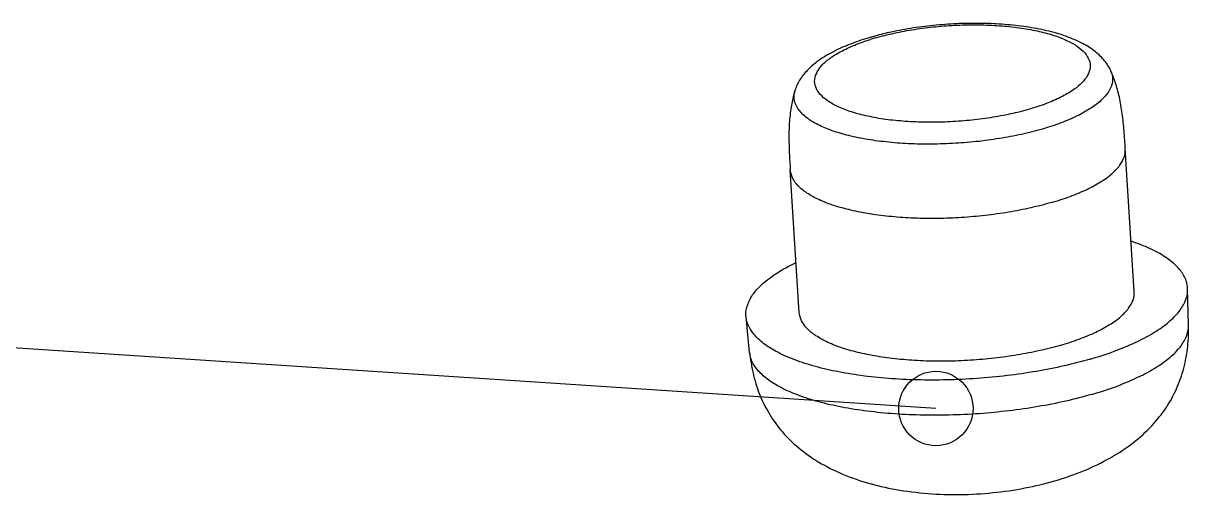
# Model space of a CAD drawing. Header units: millimetres. Extents: x 1751 to 2112, y -224 to 27.
# Drawn here: x 1787.67 to 1801.42, y -198.1 to -192.54 of the extents above; entities that cross this region are included whole.
import ezdxf

# ---------------------------------------------------------------- set-up
doc = ezdxf.new("R2010")
doc.units = ezdxf.units.MM
doc.layers.add('from', color=7, linetype='Continuous', lineweight=13)
doc.styles.get("Standard").update_dxf_attribs({"font": 'txt', "bigfont": 'gbcbig.shx'})
doc.dimstyles.new('ISO', dxfattribs={"dimscale": 0.6, "dimtxt": 2.5, "dimasz": 2.5, "dimexe": 1.25, "dimexo": 0.625, "dimtad": 0, "dimdsep": 46, "dimtxsty": 'Standard', "dimblk": 'OPEN', "dimcen": 0, "dimclrd": 4, "dimclre": 4, "dimadec": 0, "dimazin": 0, "dimtfac": 1, "dimtofl": 0, "dimtmove": 0, "dimatfit": 3, "dimfxl": 1, "dimarcsym": 0})

# ---------------------------------------------------------------- blocks, each defined once
blk = doc.blocks.new('*u4')
at = {"color": 7, "linetype": 'Continuous'}
for p, q in [((-44.345, -31.572), (-44.345, -31.572)), ((-44.227, -33.444), (-44.345, -31.572)), ((-48.618, -33.72), (-48.736, -31.849)), ((-43.516, -33.881), (-43.528, -33.413)), ((-49.269, -34.244), (-49.316, -33.778))]:
    blk.add_line(p, q, dxfattribs=at)
for centre, radius, start, end in [((-46.642, -33.705), 3.74, 105.2617, 106.2156), ((-46.716, -33.23), 3.238, 106.2116, 107.2798), ((-43.86, -33.891), 0.344, 356.0576, 1.6738)]:
    blk.add_arc(centre, radius, start, end, dxfattribs=at)
for points, start_tangent, end_tangent in [([(-44.537, -30.549), (-44.616, -30.421), (-44.737, -30.302), (-44.905, -30.194), (-45.125, -30.099), (-45.373, -30.027), (-45.641, -29.977), (-45.925, -29.945), (-46.22, -29.931), (-46.521, -29.934), (-46.824, -29.954), (-47.123, -29.991), (-47.412, -30.044), (-47.626, -30.097)], (-0.414857, 0.909887), (-0.964718, -0.263284)), ([(-47.62, -30.121), (-47.374, -30.059), (-47.108, -30.009), (-46.831, -29.974), (-46.548, -29.954), (-46.266, -29.95), (-45.993, -29.961), (-45.735, -29.988), (-45.499, -30.03), (-45.29, -30.085), (-45.114, -30.153), (-44.975, -30.231), (-44.876, -30.318), (-44.819, -30.412), (-44.807, -30.511), (-44.839, -30.611), (-44.915, -30.71), (-45.033, -30.807), (-45.189, -30.898), (-45.381, -30.982), (-45.602, -31.056)], (0.960201, 0.279309), (-0.960201, -0.279309)), ([(-47.686, -30.113), (-47.935, -30.197), (-48.163, -30.297), (-48.362, -30.417), (-48.511, -30.544), (-48.614, -30.676), (-48.675, -30.81)], (-0.960201, -0.279309), (-0.297294, -0.954786)), ([(-45.602, -31.056), (-45.849, -31.118), (-46.114, -31.167), (-46.392, -31.202), (-46.675, -31.222), (-46.956, -31.227), (-47.229, -31.215), (-47.487, -31.189), (-47.723, -31.147), (-47.932, -31.092), (-48.109, -31.024), (-48.248, -30.945), (-48.347, -30.858), (-48.403, -30.764), (-48.416, -30.666), (-48.383, -30.566), (-48.308, -30.466), (-48.19, -30.369), (-48.033, -30.278), (-47.842, -30.195), (-47.678, -30.138)], (-0.960201, -0.279309), (0.954828, 0.29716)), ([(-44.537, -30.549), (-44.517, -30.609), (-44.519, -30.718), (-44.567, -30.829), (-44.66, -30.938), (-44.797, -31.043), (-44.974, -31.143), (-45.188, -31.234), (-45.433, -31.316)], (0.415302, -0.909684), (-0.960201, -0.279309)), ([(-44.345, -31.572), (-44.36, -31.345), (-44.385, -31.113), (-44.423, -30.896), (-44.477, -30.702), (-44.537, -30.549)], (-0.062985, 0.998015), (-0.41478, 0.909922)), ([(-48.675, -30.81), (-48.717, -30.98), (-48.745, -31.185), (-48.754, -31.404), (-48.749, -31.631), (-48.736, -31.849)], (-0.297227, -0.954807), (0.062864, -0.998022)), ([(-45.433, -31.316), (-45.704, -31.385), (-45.995, -31.44), (-46.3, -31.481), (-46.611, -31.505), (-46.922, -31.514), (-47.226, -31.506), (-47.516, -31.481), (-47.785, -31.441), (-48.028, -31.386), (-48.239, -31.318), (-48.413, -31.237), (-48.547, -31.146), (-48.637, -31.046), (-48.682, -30.941), (-48.681, -30.832), (-48.675, -30.81)], (-0.960201, -0.279309), (0.296474, 0.955041)), ([(-45.313, -32.279), (-45.067, -32.198), (-44.85, -32.107), (-44.668, -32.008), (-44.523, -31.903), (-44.42, -31.794), (-44.36, -31.683), (-44.345, -31.572)], (0.960201, 0.279309), (-0.062957, 0.998016)), ([(-45.313, -32.279), (-45.585, -32.349), (-45.876, -32.406), (-46.181, -32.448), (-46.493, -32.476), (-46.806, -32.488), (-47.113, -32.484), (-47.409, -32.464), (-47.687, -32.429), (-47.942, -32.379), (-48.169, -32.316), (-48.362, -32.241), (-48.518, -32.154), (-48.634, -32.059), (-48.707, -31.957), (-48.736, -31.849)], (-0.960201, -0.279309), (-0.062957, 0.998016)), ([(-43.528, -33.413), (-43.547, -33.307), (-43.619, -33.175), (-43.743, -33.051), (-43.917, -32.936), (-44.138, -32.834), (-44.267, -32.787)], (-0.028522, 0.999593), (-0.948355, 0.31721)), ([(-49.316, -33.777), (-49.317, -33.72), (-49.281, -33.581), (-49.193, -33.441), (-49.052, -33.304), (-48.863, -33.173), (-48.66, -33.064)], (-0.101327, 0.994853), (0.901211, 0.433381)), ([(-45.195, -34.151), (-44.949, -34.069), (-44.732, -33.978), (-44.55, -33.879), (-44.405, -33.774), (-44.302, -33.665), (-44.242, -33.554), (-44.227, -33.444)], (0.960201, 0.279309), (-0.062956, 0.998016)), ([(-44.805, -34.331), (-44.493, -34.229), (-44.217, -34.115), (-43.982, -33.991), (-43.793, -33.859), (-43.653, -33.723), (-43.564, -33.583), (-43.528, -33.444), (-43.528, -33.413)], (0.960201, 0.279309), (-0.028522, 0.999593)), ([(-45.195, -34.151), (-45.467, -34.22), (-45.758, -34.277), (-46.063, -34.319), (-46.375, -34.347), (-46.688, -34.359), (-46.995, -34.355), (-47.291, -34.335), (-47.569, -34.3), (-47.824, -34.25), (-48.051, -34.187), (-48.244, -34.112), (-48.4, -34.025), (-48.516, -33.93), (-48.589, -33.828), (-48.618, -33.72)], (-0.960201, -0.279309), (-0.062956, 0.998016)), ([(-44.805, -34.331), (-45.147, -34.42), (-45.512, -34.492), (-45.895, -34.548), (-46.288, -34.585), (-46.683, -34.604), (-47.073, -34.604), (-47.451, -34.585), (-47.81, -34.547), (-48.143, -34.491), (-48.444, -34.418), (-48.707, -34.33), (-48.928, -34.228), (-49.102, -34.113), (-49.226, -33.989), (-49.298, -33.857), (-49.316, -33.777)], (-0.960201, -0.279309), (-0.101327, 0.994853)), ([(-45.269, -35.927), (-44.892, -35.796), (-44.538, -35.624), (-44.237, -35.423), (-43.997, -35.204), (-43.811, -34.969), (-43.673, -34.719), (-43.579, -34.452), (-43.527, -34.167), (-43.516, -33.881)], (0.960203, 0.279302), (-0.025716, 0.999669)), ([(-44.785, -34.794), (-44.475, -34.693), (-44.201, -34.579), (-43.967, -34.456), (-43.779, -34.325), (-43.64, -34.189), (-43.552, -34.051), (-43.516, -33.915)], (0.960201, 0.279309), (0.068784, 0.997632)), ([(-49.269, -34.244), (-49.225, -34.514), (-49.143, -34.781), (-49.024, -35.028), (-48.863, -35.258), (-48.656, -35.469), (-48.401, -35.658), (-48.094, -35.819), (-47.74, -35.949), (-47.35, -36.04), (-46.935, -36.093), (-46.509, -36.107), (-46.08, -36.082), (-45.66, -36.021), (-45.269, -35.927)], (0.100041, -0.994983), (0.960197, 0.279324)), ([(-44.785, -34.794), (-45.125, -34.882), (-45.488, -34.954), (-45.869, -35.009), (-46.259, -35.047), (-46.652, -35.065), (-47.039, -35.065), (-47.415, -35.046), (-47.772, -35.008), (-48.103, -34.953), (-48.402, -34.881), (-48.664, -34.793), (-48.884, -34.691), (-49.057, -34.578), (-49.18, -34.454), (-49.252, -34.323), (-49.269, -34.244)], (-0.960201, -0.279309), (-0.101374, 0.994848))]:
    blk.add_spline(points, degree=3, dxfattribs=dict(at, start_tangent=start_tangent, end_tangent=end_tangent))
blk = doc.blocks.new('_Open')
at = {"color": 0, "linetype": 'ByBlock', "lineweight": -2}
for p, q in [((-1, 0.1667), (0, 0)), ((-1, -0.1667), (0, 0)), ((0, 0), (-1, 0))]:
    blk.add_line(p, q, dxfattribs=at)
blk = doc.blocks.new('*u6')
blk.add_blockref('*u4', (-12.622, 37.162))
at = {"layer": 'from'}
blk.add_leader([(-59.45, 2.183), (-87.697, 4.042)], dimstyle='ISO', override={"dimscale": 1, "dimasz": 1.95, "dimexo": 0.125, "dimadec": 2, "dimazin": 2, "dimldrblk": 'Small'}, dxfattribs=at)

msp = doc.modelspace()

# ---------------------------------------------------------------- block references
at = {"xscale": 0.9, "yscale": 0.9, "zscale": 0.9}
msp.add_blockref('*u6', (1851.941, -199.046), dxfattribs=at)

doc.saveas('drawing.dxf')
